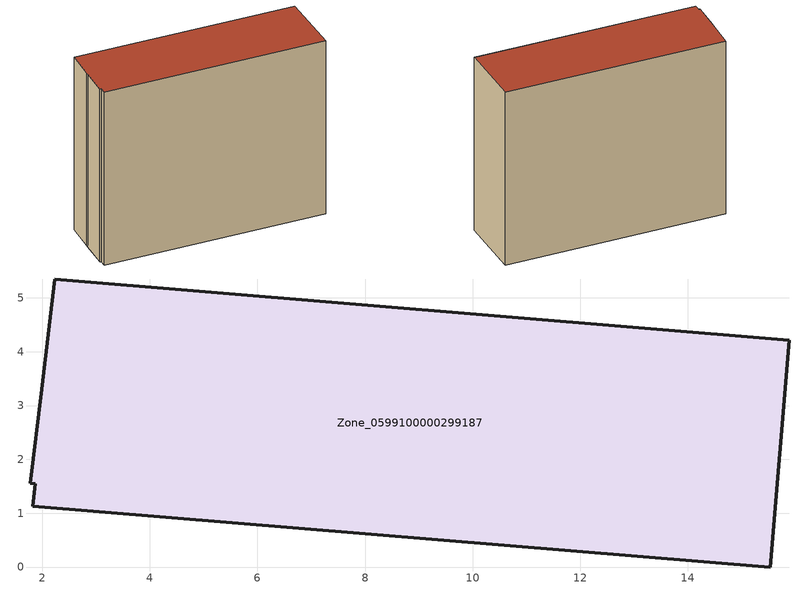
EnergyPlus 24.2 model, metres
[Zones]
Zone_0599100000299187
 floor ground (C_G): 15.88,4.22 15.53,0 1.83,1.13 1.87,1.54 1.78,1.55 1.99,3.31 2.01,3.46 2.24,5.35 z1.56
 wall outside (C_F): 1.87,1.54 1.83,1.13 15.53,0 15.88,4.22 2.24,5.35 2.01,3.46 1.99,3.31 1.78,1.55 1.87,1.54 z1.56:12.89
 roof outside (C_R): 15.53,0 15.88,4.22 2.24,5.35 2.01,3.46 1.99,3.31 1.78,1.55 1.87,1.54 1.83,1.13 z12.89
[BUILDING]
Pand.0599100000299187: North Axis=0; Terrain=City; Loads Convergence Tolerance Value=0.04; Temperature Convergence Tolerance Value=0.4; Solar Distribution=FullExterior; Maximum Number of Warmup Days=25; Minimum Number of Warmup Days=1
[Site:Location]
Rotterdam.The.Hague.AP_ZH_NLD Design_Conditions: Latitude=51.96; Longitude=4.45; Time Zone=1; Elevation=-4.5
[SITE:GROUNDTEMPERATURE:BUILDINGSURFACE]
18, 18, 18, 18, 18, 18, 18, 18, 18, 18, 18, 18
[MATERIAL] Thermal Absorptance=0.9; Solar Absorptance=0.7; Visible Absorptance=0.7
Name | Roughness | Thickness | Conductivity | Density | Specific Heat
G.TI.1946 | MediumSmooth | 0.15 | 1 | 540 | 1210
F.TI.1946 | Rough | 0.3 | 0.857143 | 1920 | 840
R.TI.1946 | MediumRough | 0.2 | 0.1 | 1500 | 1000
[CONSTRUCTION]
C_G: G.TI.1946
C_F: F.TI.1946
C_R: R.TI.1946
[ZONE]
Zone_0599100000299187: Type=1; Multiplier=1; Ceiling Height=Autocalculate; Volume=Autocalculate; Floor Area=autocalculate; Part of Total Floor Area=Yes
[ZONEINFILTRATION:DESIGNFLOWRATE]
Infil_Zone_0599100000299187: Zone or ZoneList or Space or SpaceList=Zone_0599100000299187; Schedule=AlwaysOn; Design Flow Rate Calculation Method=Flow/Area; Flow Rate per Floor Area=0.003; Constant Term Coefficient=1; Temperature Term Coefficient=0; Velocity Term Coefficient=0; Velocity Squared Term Coefficient=0
[HVACTEMPLATE:ZONE:IDEALLOADSAIRSYSTEM]
Zone_0599100000299187: Maximum Heating Supply Air Temperature=50; Minimum Cooling Supply Air Temperature=13; Maximum Heating Supply Air Humidity Ratio=0.0156; Minimum Cooling Supply Air Humidity Ratio=0.0077; Heating Limit=NoLimit; Cooling Limit=NoLimit; Dehumidification Control Type=ConstantSensibleHeatRatio; Cooling Sensible Heat Ratio=0.7; Dehumidification Setpoint=60; Humidification Control Type=None; Humidification Setpoint=30; Outdoor Air Method=None; Outdoor Air Flow Rate per Person=0.00944; Outdoor Air Flow Rate per Zone Floor Area=0; Outdoor Air Flow Rate per Zone=0; Demand Controlled Ventilation Type=None; Outdoor Air Economizer Type=NoEconomizer; Heat Recovery Type=None; Sensible Heat Recovery Effectiveness=0.7; Latent Heat Recovery Effectiveness=0.65
[ZONECONTROL:THERMOSTAT]
ThermostatControl_Zone_0599100000299187: Zone or ZoneList=Zone_0599100000299187; Control Type Schedule=DualSetpointControlType; Control 1=Thermostat_Zone_0599100000299187; Temperature Difference Between Cutout And Setpoint=0
[THERMOSTATSETPOINT:DUALSETPOINT]
Thermostat_Zone_0599100000299187: Heating Setpoint Temperature Schedule=HeatingSetpoint_Zone_0599100000299187; Cooling Setpoint Temperature Schedule=CoolingSetpoint_Zone_0599100000299187
[SCHEDULE:COMPACT]
HeatingSetpoint_Zone_0599100000299187: Through: 12/31, For: AllDays, Until: 24:00, 21
CoolingSetpoint_Zone_0599100000299187: Through: 12/31, For: AllDays, Until: 24:00, 24
DualSetpointControlType: Through: 12/31, For: AllDays, Until: 24:00, 4
AlwaysOn: Through: 12/31, For: AllDays, Until: 24:00, 1
